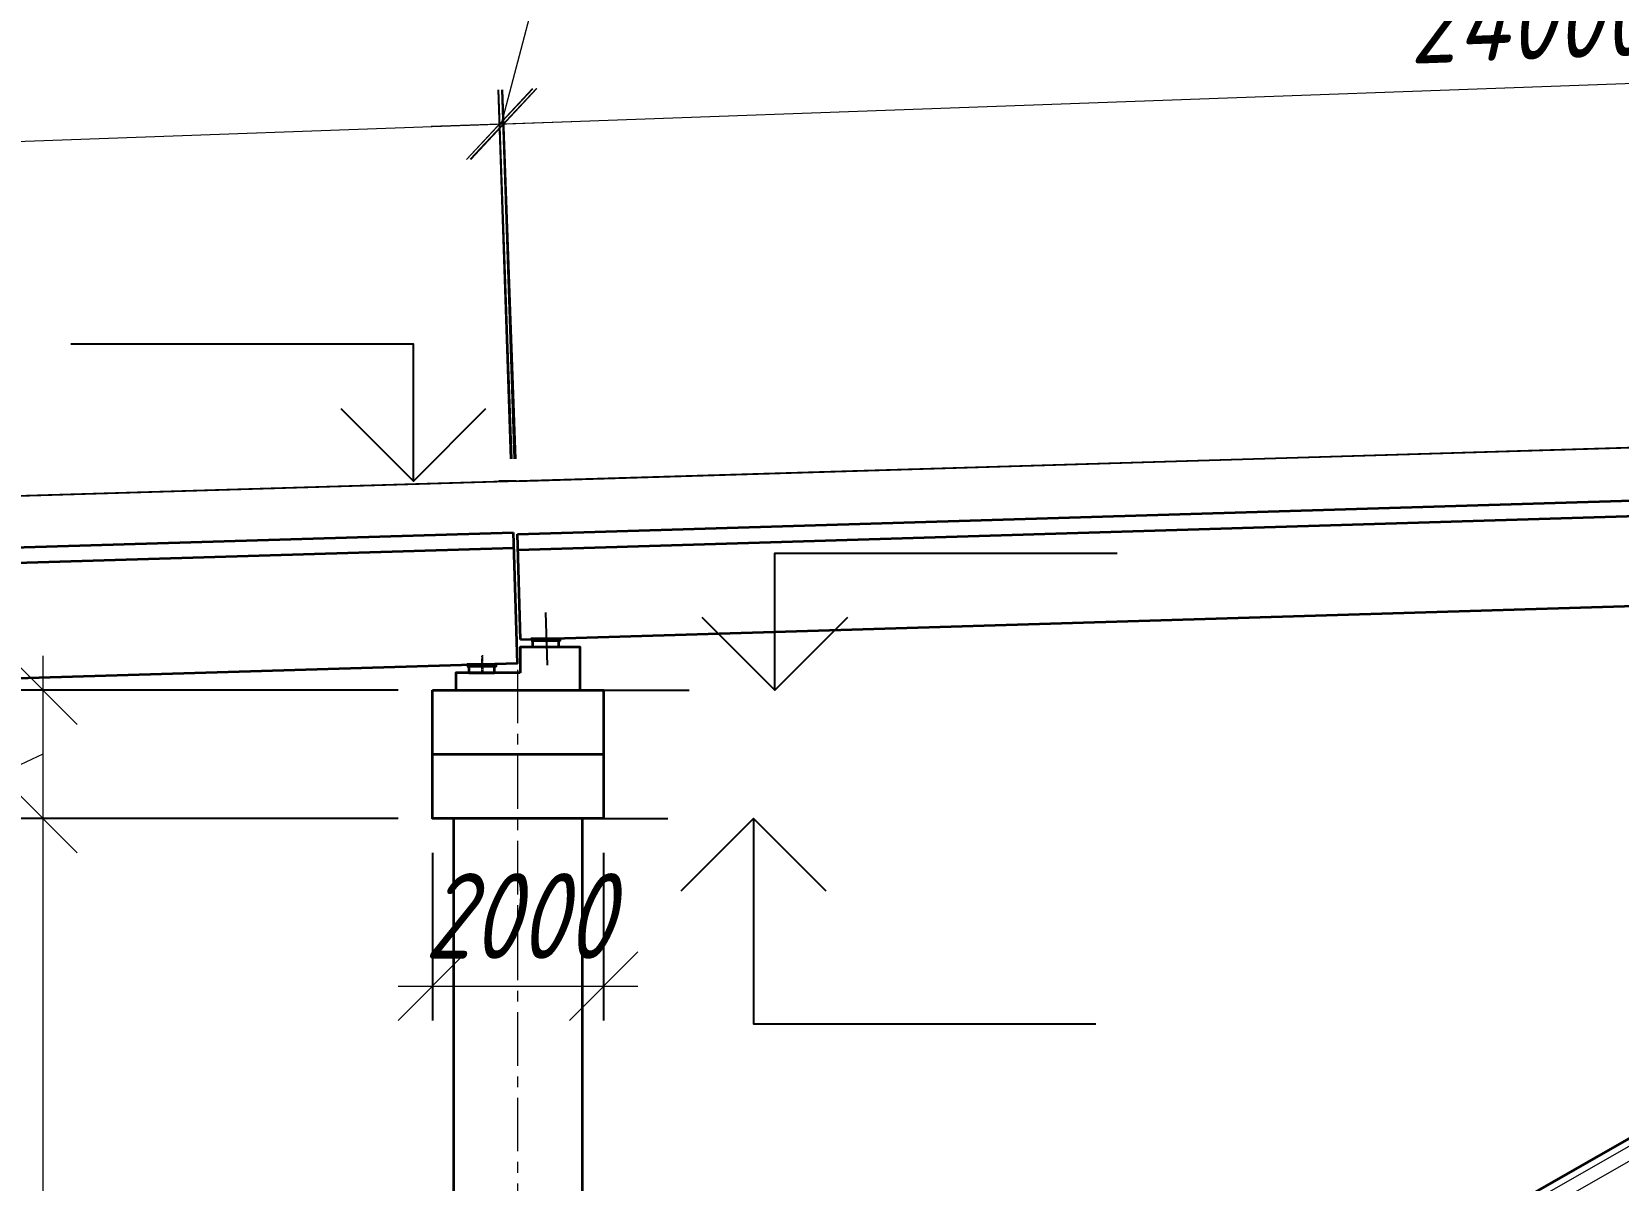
# Model space of a CAD drawing. Header units: millimetres. Extents: x 263685 to 14136308, y -2404013 to 2433772.
# Drawn here: x 6896911 to 6915445, y 13684 to 27100 of the extents above; entities that cross this region are included whole.
import ezdxf
from ezdxf import colors
from ezdxf.entities.mleader import LeaderData, LeaderLine
from ezdxf.enums import TextEntityAlignment as Align
from ezdxf.math import Vec2, Vec3

# ---------------------------------------------------------------- set-up
doc = ezdxf.new("R2018")
doc.units = ezdxf.units.MM
doc.linetypes.add('осевая', pattern=[2, 1.25, -0.25, 0.25, -0.25])
for name, color, linetype, lineweight in [('1-Бетон', 106, 'Continuous', 35), ('1-Примечания', 4, 'Continuous', 25), ('1-Размеры', 1, 'Continuous', 25), ('1-Текст_3', 250, 'Continuous', 25), ('ИС_Выноски', 3, 'Continuous', 18), ('ИС_Основная', 7, 'Continuous', 35), ('ИС_Ось', 3, 'осевая', 18), ('ИС_Размер', 3, 'Continuous', 18), ('ИС_Тонкая', 3, 'Continuous', 18)]:
    doc.layers.add(name, color=color, linetype=linetype, lineweight=lineweight)
doc.layers.add('Красный профиль', color=1, linetype='Continuous')
doc.styles.add('0', font='isocpeur.ttf', dxfattribs={"width": 0.8, "oblique": 15})
doc.styles.add('ISOCPEUR', font='isocpeur.ttf', dxfattribs={"width": 0.8, "oblique": 15, "height": 2.5})
doc.styles.get("Standard").update_dxf_attribs({"font": 'arial.ttf'})
doc.dimstyles.new('М400нов', dxfattribs={"dimscale": 400, "dimtxt": 2.5, "dimasz": 2, "dimexe": 1, "dimexo": 1, "dimgap": 0.8, "dimtad": 1, "dimdec": 0, "dimzin": 0, "dimdsep": 46, "dimtxsty": '0', "dimblk": 'OBLIQUE', "dimcen": 0.09, "dimdle": 1, "dimclrd": 256, "dimclre": 256, "dimclrt": 256, "dimadec": 4, "dimazin": 0, "dimtfac": 1, "dimtdec": 0, "dimtmove": 1, "dimatfit": 2, "dimfxl": 1, "dimtolj": 1, "dimtzin": 0, "dimlwd": -1, "dimarcsym": 0})

# ---------------------------------------------------------------- blocks, each defined once
blk = doc.blocks.new('_None')
blk = doc.blocks.new('*D295')
at = {"layer": '1-Бетон', "transparency": 16777216}
blk.add_line((6933750.471987512, -658488.8143229486), (6934314.43645636, -664008.0248026893), dxfattribs=at)
blk.add_solid([(6934447.079114954, -663994.4710984457), (6934181.793797766, -664021.578506933), (6934395.758681822, -664803.8807542572)], dxfattribs=at)
at = {"layer": 'Defpoints', "color": 0, "transparency": 16777216}
for p in [(6853073.529957696, 131052.1027385502), (6934395.758681822, -664803.8807542572)]:
    blk.add_point(p, dxfattribs=at)
at = {"layer": '1-Бетон', "transparency": 16777216, "insert": (6934807.545459562, -660767.1363059371), "char_height": 1000, "attachment_point": 5, "rotation": 275.8343529582504, "style": '0'}
blk.add_mtext('\\A1;R800000', dxfattribs=at)
blk = doc.blocks.new('_OBLIQUE')
at = {"color": 0, "linetype": 'ByBlock', "lineweight": -2}
blk.add_line((0.5000000000000001, 0.4999999999999999), (-0.5000000000000001, -0.4999999999999999), dxfattribs=at)
blk = doc.blocks.new('*D929')
at = {"layer": 'Defpoints', "color": 0, "linetype": 'Continuous', "transparency": 16777216}
for p in [(6929941.777767732, 30143.31105929991), (6930166.094758815, 22691.72919805703), (6775855.021137388, 18046.46106973881)]:
    blk.add_point(p, dxfattribs=at)
at = {"layer": 'ИС_Размер', "lineweight": -2, "transparency": 16777216}
for p, q in [((6930154.05890251, 23091.54807975603), (6929929.741911427, 30543.12994099889)), ((6775842.985281084, 18446.27995143781), (6775618.66829, 25897.86181268064))]:
    blk.add_line(p, q, dxfattribs=at)
at = {"layer": 'ИС_Размер', "transparency": 16777216}
blk.add_line((6775230.885264606, 25486.00707467744), (6930341.596649431, 30155.34691560414), dxfattribs=at)
at = {"layer": 'ИС_Размер', "linetype": 'Continuous', "transparency": 16777216, "xscale": 800, "yscale": 800, "zscale": 800}
for p, rotation in [((6929941.777767732, 30143.31105929991), 1.724269677828712), ((6775630.704146305, 25498.04293098167), 181.7242696778287)]:
    blk.add_blockref('_OBLIQUE', p, dxfattribs=dict(at, rotation=rotation))
at = {"layer": 'ИС_Размер', "linetype": 'Continuous', "transparency": 16777216, "insert": (6852761.567451595, 28640.30570262374), "char_height": 1000, "attachment_point": 5, "rotation": 1.7242696778287119, "style": '0'}
blk.add_mtext('\\A1;154400', dxfattribs=at)
blk = doc.blocks.new('33')
at = {"layer": '1-Бетон'}
for points in [[(33000, 1529.99997653981), (33000, -5.852649337612092e-06), (0, 0), (4.656612873077393e-10, 1529.999982392386), (33000.00000000047, 1529.999982383873)], [(4.656612873077393e-10, 1349.999984461363), (33000.00000000047, 1349.999983766145)]]:
    blk.add_lwpolyline(points, dxfattribs=at)
at = {"layer": 'ИС_Ось'}
blk.add_lwpolyline([(32600, -108.3566597457102), (32600, 108.3566480404115)], dxfattribs=at)
blk = doc.blocks.new('б24 1.23')
at = {"layer": '1-Бетон', "linetype": 'Continuous'}
for points in [[(0, 0), (5.63988717761822, 1229.987069717608)], [(5.63988717761822, 1229.987069717608), (24005.3875889855, 1119.940490643261)], [(4.814537834608927, 1049.988961954135), (24004.56223964249, 939.942382879788)], [(0, 0), (23999.74770180788, -110.0465790743474)]]:
    blk.add_lwpolyline(points, dxfattribs=at)
at = {"layer": 'Красный профиль', "linetype": 'Continuous'}
blk.add_lwpolyline([(301.4068180671893, 306.1211851909757), (298.5868744782638, -308.8723496678285)], dxfattribs=at)
blk = doc.blocks.new('*D907')
at = {"layer": 'Defpoints', "color": 0, "linetype": 'Continuous', "transparency": 16777216}
for p in [(6902376.525004742, 26021.84758629985), (6902531.596979597, 21710.08615380508), (6869552.91859332, 20524.01200161438)]:
    blk.add_point(p, dxfattribs=at)
at = {"layer": 'ИС_Размер', "lineweight": -2, "transparency": 16777216}
for p, q in [((6902517.220323207, 22109.82771000237), (6902362.148348351, 26421.58914249713)), ((6869538.54193693, 20923.75355781167), (6869383.469962074, 25235.51499030646))]:
    blk.add_line(p, q, dxfattribs=at)
at = {"layer": 'ИС_Размер', "transparency": 16777216}
blk.add_line((6868998.105062268, 24821.39677771897), (6902776.266560939, 26036.22424269005), dxfattribs=at)
at = {"layer": 'ИС_Размер', "linetype": 'Continuous', "transparency": 16777216, "xscale": 800, "yscale": 800, "zscale": 800}
for p, rotation in [((6902376.525004742, 26021.84758629985), 2.059747963360298), ((6869397.846618465, 24835.77343410917), 182.0597479633603)]:
    blk.add_blockref('_OBLIQUE', p, dxfattribs=dict(at, rotation=rotation))
at = {"layer": 'ИС_Размер', "linetype": 'Continuous', "transparency": 16777216, "insert": (6885857.713666003, 26248.28070040894), "char_height": 1000, "attachment_point": 5, "rotation": 2.0597479633602975, "style": '0'}
blk.add_mtext('\\A1;33000', dxfattribs=at)
blk = doc.blocks.new('*D908')
at = {"layer": 'Defpoints', "color": 0, "linetype": 'Continuous', "transparency": 16777216}
for p in [(6926410.597747861, 26888.02892253155), (6926566.057571729, 22574.48287668944), (6902581.628841006, 21710.08615380505)]:
    blk.add_point(p, dxfattribs=at)
at = {"layer": 'ИС_Размер', "lineweight": -2, "transparency": 16777216}
for p, q in [((6926551.650959721, 22974.22335441277), (6926396.191135854, 27287.76940025488)), ((6902567.222228998, 22109.82663152838), (6902411.762405131, 26423.3726773705))]:
    blk.add_line(p, q, dxfattribs=at)
at = {"layer": 'ИС_Размер', "transparency": 16777216}
blk.add_line((6902026.428539416, 26009.22558763952), (6926810.338225584, 26902.43553453917), dxfattribs=at)
at = {"layer": 'ИС_Размер', "linetype": 'Continuous', "transparency": 16777216, "xscale": 800, "yscale": 800, "zscale": 800}
for p, rotation in [((6926410.597747861, 26888.02892253155), 2.064041569416751), ((6902426.169017139, 26023.63219964717), 182.0640415694167)]:
    blk.add_blockref('_OBLIQUE', p, dxfattribs=dict(at, rotation=rotation))
at = {"layer": 'ИС_Размер', "linetype": 'Continuous', "transparency": 16777216, "insert": (6914388.849827885, 27275.29854042217), "char_height": 1000, "attachment_point": 5, "rotation": 2.064041569416751, "style": '0'}
blk.add_mtext('\\A1;24000', dxfattribs=at)
blk = doc.blocks.new('*D915')
at = {"layer": 'Defpoints', "color": 0, "linetype": 'Continuous', "transparency": 16777216}
for p in [(6902418.89958252, 26023.42029748581), (6902520.127681727, 21709.78649078478), (6902562.507632882, 21711.19785168656)]:
    blk.add_point(p, dxfattribs=at)
at = {"layer": 'ИС_Размер', "transparency": 16777216}
for p, q in [((6902765.548151894, 27415.72962228328), (6904632.462370745, 27477.90264664186)), ((6902397.709606942, 26022.71461703492), (6902765.548151894, 27415.72962228328)), ((6902376.519631364, 26022.008936584), (6901576.962886924, 25995.38164945628)), ((6902376.519631364, 26022.008936584), (6902418.89958252, 26023.42029748581)), ((6902376.519631364, 26022.008936584), (6902418.89958252, 26023.42029748581)), ((6902418.89958252, 26023.42029748581), (6903218.456326961, 26050.04758461352))]:
    blk.add_line(p, q, dxfattribs=at)
at = {"layer": 'ИС_Размер', "lineweight": -2, "transparency": 16777216}
for p, q in [((6902506.814038162, 22109.56486300501), (6902363.2059878, 26421.78730880423)), ((6902549.193989318, 22110.97622390679), (6902405.585938956, 26423.19866970603))]:
    blk.add_line(p, q, dxfattribs=at)
at = {"layer": 'ИС_Размер', "linetype": 'Continuous', "transparency": 16777216, "xscale": 800, "yscale": 800, "zscale": 800}
for p, rotation in [((6902376.519631364, 26022.008936584), 1.907391254131756), ((6902418.89958252, 26023.42029748581), 181.9073912541317)]:
    blk.add_blockref('_OBLIQUE', p, dxfattribs=dict(at, rotation=rotation))
at = {"layer": 'ИС_Размер', "linetype": 'Continuous', "transparency": 16777216, "insert": (6903671.712292014, 28266.36179751402), "char_height": 1000, "attachment_point": 5, "rotation": 1.9073912541317104, "style": '0'}
blk.add_mtext('\\A1;50', dxfattribs=at)
blk = doc.blocks.new('*U881')
at = {"layer": '1-Примечания', "linetype": 'Continuous'}
blk.add_line((0, 0), (2.5, 0), dxfattribs=at)
for points in [[(5, 0), (5, 4), (15, 4)], [(7.121320343561599, 2.121320343557684), (5, 0), (2.878679656438401, 2.121320343557684)]]:
    blk.add_lwpolyline(points, dxfattribs=at)
at = {"layer": '1-Текст_3', "lineweight": 30, "oblique": 15, "width": 0.8, "flags": 104}
blk.add_attdef('ВЫСОТА', text='', height=3, dxfattribs=at).set_placement((10.1266467823134, 6.167330452592068), align=Align.MIDDLE_CENTER)
blk.add_attdef('ПРИМЕЧАНИЕ', text='', height=3, dxfattribs=at).set_placement((10, 3.25), align=Align.TOP_CENTER)
blk = doc.blocks.new('*U882')
at = {"layer": '1-Примечания', "linetype": 'Continuous'}
blk.add_line((0, 0), (2.5, 0), dxfattribs=at)
for points in [[(7.121320343561599, -2.121320343557684), (5, 0), (2.878679656438401, -2.121320343557684)], [(5, 0), (5, -6), (15, -6)]]:
    blk.add_lwpolyline(points, dxfattribs=at)
at = {"layer": '1-Текст_3', "lineweight": 30, "oblique": 15, "width": 0.8, "flags": 104}
blk.add_attdef('ВЫСОТА', text='', height=3, dxfattribs=at).set_placement((10.1266467823134, -3.832669547407932), align=Align.MIDDLE_CENTER)
blk.add_attdef('ПРИМЕЧАНИЕ', text='', height=3, dxfattribs=at).set_placement((10, -6.75), align=Align.TOP_CENTER)
blk = doc.blocks.new('*D926')
at = {"layer": 'Defpoints', "color": 0, "linetype": 'Continuous', "transparency": 16777216}
for p in [(6901590.867943983, 17909.78950514117), (6897041.649629598, 8909.777147898221), (6901389.75166709, 8909.777147898221)]:
    blk.add_point(p, dxfattribs=at)
at = {"layer": 'ИС_Размер', "transparency": 16777216}
blk.add_line((6897041.649629598, 18309.78950514117), (6897041.649629598, 8509.777147898221), dxfattribs=at)
at = {"layer": 'ИС_Размер', "lineweight": -2, "transparency": 16777216}
for p, q in [((6901190.867943983, 17909.78950514117), (6896641.649629598, 17909.78950514117)), ((6900989.75166709, 8909.777147898221), (6896641.649629598, 8909.777147898221))]:
    blk.add_line(p, q, dxfattribs=at)
at = {"layer": 'ИС_Размер', "linetype": 'Continuous', "transparency": 16777216, "xscale": 800, "yscale": 800, "zscale": 800}
for p, rotation in [((6897041.649629598, 17909.78950514117), 90), ((6897041.649629598, 8909.777147898221), 270)]:
    blk.add_blockref('_OBLIQUE', p, dxfattribs=dict(at, rotation=rotation))
at = {"layer": 'ИС_Размер', "linetype": 'Continuous', "transparency": 16777216, "insert": (6896221.649629596, 13409.78332651774), "char_height": 1000, "attachment_point": 5, "rotation": 90, "style": '0'}
blk.add_mtext('\\A1;9000', dxfattribs=at)
blk = doc.blocks.new('*U864')
at = {"layer": '1-Примечания', "linetype": 'Continuous'}
blk.add_line((0, 0), (0.5, 0), dxfattribs=at)
for points in [[(3, 0), (3, 4), (13, 4)], [(5.121320343561599, 2.121320343557684), (3, 0), (0.8786796564384005, 2.121320343557684)]]:
    blk.add_lwpolyline(points, dxfattribs=at)
at = {"layer": '1-Текст_3', "lineweight": 30, "oblique": 15, "width": 0.8, "flags": 104}
blk.add_attdef('ВЫСОТА', text='', height=3, dxfattribs=at).set_placement((8.1266467823134, 6.167330452592068), align=Align.MIDDLE_CENTER)
blk.add_attdef('ПРИМЕЧАНИЕ', text='', height=3, dxfattribs=at).set_placement((8, 3.25), align=Align.TOP_CENTER)
blk = doc.blocks.new('*D935')
at = {"layer": 'Defpoints', "color": 0, "linetype": 'Continuous', "transparency": 16777216}
for p in [(6901590.867943983, 19409.77696768323), (6897041.649629612, 17909.77696768323), (6901590.867943983, 17909.77696768323)]:
    blk.add_point(p, dxfattribs=at)
at = {"layer": 'ИС_Размер', "transparency": 16777216}
for p, q in [((6897041.649629612, 19809.77696768323), (6897041.649629612, 17509.77696768323)), ((6897041.649629612, 18659.77696768323), (6894841.649629605, 17641.93490065615)), ((6894841.649629605, 17641.93490065615), (6894841.649629605, 14813.98570822502))]:
    blk.add_line(p, q, dxfattribs=at)
at = {"layer": 'ИС_Размер', "lineweight": -2, "transparency": 16777216}
for p, q in [((6901190.867943983, 19409.77696768323), (6896641.649629612, 19409.77696768323)), ((6901190.867943983, 17909.77696768323), (6896641.649629612, 17909.77696768323))]:
    blk.add_line(p, q, dxfattribs=at)
at = {"layer": 'ИС_Размер', "linetype": 'Continuous', "transparency": 16777216, "xscale": 800, "yscale": 800, "zscale": 800}
for p, rotation in [((6897041.649629612, 19409.77696768323), 90), ((6897041.649629612, 17909.77696768323), 270)]:
    blk.add_blockref('_OBLIQUE', p, dxfattribs=dict(at, rotation=rotation))
at = {"layer": 'ИС_Размер', "linetype": 'Continuous', "transparency": 16777216, "insert": (6894021.649629603, 16227.96030443863), "char_height": 1000, "attachment_point": 5, "rotation": 90, "style": '0'}
blk.add_mtext('\\A1;1500', dxfattribs=at)
blk = doc.blocks.new('*D1287')
at = {"layer": 'Defpoints', "color": 0, "linetype": 'Continuous', "transparency": 16777216}
for p in [(6901590.867943978, 17909.77696768322), (6903590.934012846, 17909.79037619719), (6903590.934012846, 15952.03041777565)]:
    blk.add_point(p, dxfattribs=at)
at = {"layer": 'ИС_Размер', "lineweight": -2, "transparency": 16777216}
for p, q in [((6901590.867943978, 17509.77696768322), (6901590.867943978, 15552.03041777565)), ((6903590.934012846, 17509.79037619719), (6903590.934012846, 15552.03041777565))]:
    blk.add_line(p, q, dxfattribs=at)
at = {"layer": 'ИС_Размер', "transparency": 16777216}
blk.add_line((6901190.867943978, 15952.03041777565), (6903990.934012846, 15952.03041777565), dxfattribs=at)
at = {"layer": 'ИС_Размер', "linetype": 'Continuous', "transparency": 16777216, "xscale": 800, "yscale": 800, "zscale": 800, "rotation": 180}
blk.add_blockref('_OBLIQUE', (6901590.867943978, 15952.03041777565), dxfattribs=at)
at = {"layer": 'ИС_Размер', "linetype": 'Continuous', "transparency": 16777216, "xscale": 800, "yscale": 800, "zscale": 800}
blk.add_blockref('_OBLIQUE', (6903590.934012846, 15952.03041777565), dxfattribs=at)
at = {"layer": 'ИС_Размер', "linetype": 'Continuous', "transparency": 16777216, "insert": (6902590.900978412, 16772.03041777565), "char_height": 1000, "attachment_point": 5, "style": '0'}
blk.add_mtext('\\A1;2000', dxfattribs=at)
blk = doc.blocks.new('мост план кальмиус')
at = {"layer": 'ИС_Выноски'}
ml = blk.add_multileader_mtext('Standard', dxfattribs=at)
ml.set_content('Ось опоры ОП5 \\PПК 71+4,24', color=256, style='ISOCPEUR')
ml.set_leader_properties(color=256, linetype='ByLayer')
ml.set_arrow_properties(name='NONE')
ml.build(insert=Vec2(0, 0))
ml.multileader.update_dxf_attribs({"text_left_attachment_type": 6, "text_right_attachment_type": 6, "dogleg_length": 0.36, "arrow_head_size": 599.9999999999999, "scale": 200})
ctx = ml.context
ctx.base_point, ctx.scale, ctx.char_height, ctx.arrow_head_size, ctx.landing_gap_size, ctx.plane_origin, ctx.plane_x_axis, ctx.plane_y_axis = Vec3(49544.54584288597, -27905.84351295607), 200, 1200, 599.9999999999999, 125, Vec3(56540.22240042686, -9400.5224609375), Vec3(-5.684341886080802e-17, 1), Vec3(-1, -5.684341886080802e-17)
ctx.left_attachment, ctx.right_attachment, ctx.text_align_type = 6, 6, 1
notes = []
notes.append((ctx, [(1, (1, 1, 0), (49544.54584288597, -18211.72372531891), (0, -1), 161.0417258024681, [(1, [(49544.54584288597, -16236.36080169678)], 0, [])])]))
ctx.mtext.insert, ctx.mtext.text_direction, ctx.mtext.rotation, ctx.mtext.width, ctx.mtext.alignment, ctx.mtext.flow_direction = Vec3(48104.54584288597, -23139.3044834137), Vec3(-5.684341886080802e-17, 1), 1.570796326794897, 10620.21508947329, 2, 5
for ctx, leaders in notes:
    for number, flags, end, landing, length, lines in leaders:
        leader = LeaderData()
        leader.index, (leader.has_last_leader_line, leader.has_dogleg_vector, leader.attachment_direction) = number, flags
        leader.last_leader_point, leader.dogleg_vector, leader.dogleg_length = Vec3(end), Vec3(landing), length
        for number, points, colour, breaks in lines:
            line = LeaderLine()
            line.index, line.vertices, line.color, line.breaks = number, Vec3.list(points), colors.encode_raw_color(colour), breaks
            leader.lines.append(line)
        ctx.leaders.append(leader)

msp = doc.modelspace()

# ---------------------------------------------------------------- linework, layer by layer
at = {"color": 1}
for points in [[(6902568.747299246, 21851.87345583707), (6926607.74561143, 22579.23866455306)], [(6902568.747299246, 21851.87345583707), (6869533.609767832, 20860.81932989464)]]:
    msp.add_lwpolyline(points, dxfattribs=at)
at = {"layer": '1-Бетон', "color": 1}
msp.add_lwpolyline([(6925560.792101085, 20093.83755186902), (6925060.792101085, 20093.83755186902), (6919829.933910022, 16606.5987578261), (6906171.5321176, 8801.797733585568)], dxfattribs=at)
at = {"layer": '1-Бетон'}
for points in [[(6903315.556823979, 19409.77696768322), (6903315.556823979, 19909.74795446314), (6902615.293185246, 19909.74795446314), (6902615.685139856, 19610.29503226595)], [(6902615.685139856, 19610.29503226595), (6901865.956722609, 19610.29503226595), (6901865.969651295, 19409.77696632722), (6903315.556823979, 19409.77696768322), (6903315.556823979, 19409.77696768322)], [(6901590.867943979, 18659.77696768322), (6903590.934012847, 18659.77696768322)], [(6901590.900979936, 18659.77696768322), (6903590.900976891, 18659.77696768322)], [(6903340.900978413, 17909.77696768322), (6903340.349316516, 8909.777147898218), (6901840.349316516, 8909.777147898218), (6901840.900978413, 17909.77696768322)]]:
    msp.add_lwpolyline(points, dxfattribs=at)
for points in [[(6902745.425004613, 19989.32635872397), (6903085.425004613, 19989.32635872397), (6903085.425004613, 20009.32635872397), (6902745.425004613, 20009.32635872397)], [(6902765.425004613, 19989.32635872397), (6903065.425004613, 19989.32635872397), (6903065.425004613, 19909.74795446314), (6902765.425004613, 19909.74795446314)], [(6901995.659343306, 19688.29503362288), (6902335.659343306, 19688.29503362288), (6902335.659343306, 19708.29503362288), (6901995.659343306, 19708.29503362288)], [(6902015.659343306, 19610.29503362288), (6902315.659343306, 19610.29503362288), (6902315.659343306, 19688.29503362288), (6902015.659343306, 19688.29503362288)], [(6901590.867943979, 19409.77696768322), (6903590.934012847, 19409.77696768322), (6903590.934012847, 17909.77696768322), (6901590.867943979, 17909.77696768322)]]:
    msp.add_lwpolyline(points, close=True, dxfattribs=at)
at = {"layer": 'ИС_Основная'}
msp.add_lwpolyline([(6905988.141913952, 8697.003331501212), (6919829.933910022, 16606.5987578261), (6925060.792101085, 20093.83755186902), (6926937.770711404, 20093.83755186902)], dxfattribs=at)
at = {"layer": 'ИС_Ось', "ltscale": 10}
msp.add_lwpolyline([(6902915.685139856, 20093.367569938), (6902915.685139856, 19970.08296934019)], dxfattribs=at)
at = {"layer": 'ИС_Ось'}
msp.add_lwpolyline([(6902165.531027429, 19808.43755713978), (6902165.531027429, 19603.24331984052)], dxfattribs=at)
at = {"layer": 'ИС_Ось', "ltscale": 500}
msp.add_lwpolyline([(6902590.176466152, 2022.553157850547), (6902590.952750599, 19647.50902350005)], dxfattribs=at)
at = {"layer": 'ИС_Тонкая'}
for points in [[(6906558.889075794, 8931.004478288021), (6919872.017337357, 16538.50634203821), (6925085.014152103, 20013.83755186902), (6925560.792101084, 20013.83755186902)], [(6907284.744305487, 9173.016229220302), (6919950.923763609, 16410.83306243288), (6925130.430497763, 19863.83755186902), (6925560.792101084, 19863.83755186902)]]:
    msp.add_lwpolyline(points, dxfattribs=at)
at = {"layer": 'Красный профиль', "linetype": 'Continuous', "flags": 128}
msp.add_lwpolyline([(6761841.51821468, 17630.0565832998), (6917436.722638167, 22297.91271600549)], dxfattribs=at)

# ---------------------------------------------------------------- block references
at = {"linetype": 'Continuous', "rotation": 1.718358025339879}
msp.add_blockref('33', (6869597.159550512, 18731.24003214541), dxfattribs=at)
at = {"layer": '1-Бетон'}
msp.add_blockref('мост план кальмиус', (6853073.529957697, -668947.9293526759), dxfattribs=at)
at = {"layer": '1-Бетон', "rotation": 1.995828484253032}
msp.add_blockref('б24 1.23', (6902621.457752372, 20000.25319603727), dxfattribs=at)
at = {"layer": '1-Размеры', "transparency": 33554687}
ref = msp.add_blockref('*U864', (6902568.747299246, 21851.87345583707), dxfattribs=dict(at, xscale=-399.9999999999999, yscale=399.9999999999999, zscale=399.9999999999999, rotation=359.999718071565))
lines = msp.add_mtext('\\W0.8000;21.85', dxfattribs={"layer": '1-Текст_3', "insert": (6899318.100725096, 24318.82163196785), "char_height": 2.5, "attachment_point": 1, "rotation": 359.99971807102776, "bg_fill": 3, "box_fill_scale": 1, "bg_fill_color": 256, "bg_fill_transparency": 0})
ref.add_attrib('ВЫСОТА', '', (6899318.100725096, 24318.82163196785)).embed_mtext(lines)
lines = msp.add_mtext('\\W0.8000;', dxfattribs={"layer": '1-Текст_3', "insert": (6899368.753696038, 23151.88920167508), "char_height": 2.5, "attachment_point": 1, "rotation": 359.99971807102776, "bg_fill": 3, "box_fill_scale": 1, "bg_fill_color": 256, "bg_fill_transparency": 0})
ref.add_attrib('ПРИМЕЧАНИЕ', '', (6899368.753696038, 23151.88920167508)).embed_mtext(lines)
ref = msp.add_blockref('*U881', (6903590.900976891, 19409.77696768322), dxfattribs=dict(at, xscale=399.9999999999998, yscale=399.9999999999998, zscale=399.9999999999998, rotation=0.0002819284350356197))
lines = msp.add_mtext('\\W0.8000;19.41', dxfattribs={"layer": '1-Текст_3', "insert": (6907641.547551031, 21876.72908027842), "char_height": 2.5, "attachment_point": 1, "rotation": 0.0002819281384423451, "bg_fill": 3, "box_fill_scale": 1, "bg_fill_color": 256, "bg_fill_transparency": 0})
ref.add_attrib('ВЫСОТА', '', (6907641.547551031, 21876.72908027842)).embed_mtext(lines)
lines = msp.add_mtext('\\W0.8000;', dxfattribs={"layer": '1-Текст_3', "insert": (6907590.894580089, 20709.79664998548), "char_height": 2.5, "attachment_point": 1, "rotation": 0.0002819281384423451, "bg_fill": 3, "box_fill_scale": 1, "bg_fill_color": 256, "bg_fill_transparency": 0})
ref.add_attrib('ПРИМЕЧАНИЕ', '', (6907590.894580089, 20709.79664998548)).embed_mtext(lines)
ref = msp.add_blockref('*U882', (6903340.900978233, 17909.78357172897), dxfattribs=dict(at, xscale=399.9999999999998, yscale=399.9999999999998, zscale=399.9999999999998, rotation=0.0002819284350356197))
lines = msp.add_mtext('\\W0.8000;17.91', dxfattribs={"layer": '1-Текст_3', "insert": (6907391.567234691, 16376.73568437178), "char_height": 2.5, "attachment_point": 1, "rotation": 0.00028192789743263354, "bg_fill": 3, "box_fill_scale": 1, "bg_fill_color": 256, "bg_fill_transparency": 0})
ref.add_attrib('ВЫСОТА', '', (6907391.567234691, 16376.73568437178)).embed_mtext(lines)
lines = msp.add_mtext('\\W0.8000;', dxfattribs={"layer": '1-Текст_3', "insert": (6907340.914263749, 15209.80325407882), "char_height": 2.5, "attachment_point": 1, "rotation": 0.00028192789743263354, "bg_fill": 3, "box_fill_scale": 1, "bg_fill_color": 256, "bg_fill_transparency": 0})
ref.add_attrib('ПРИМЕЧАНИЕ', '', (6907340.914263749, 15209.80325407882)).embed_mtext(lines)

# ---------------------------------------------------------------- dimensions: what is measured, and where the dimension line sits
at = {"layer": '1-Бетон'}
dim = msp.add_radius_dim(center=(6853073.529957696, 131052.1027385502), mpoint=(6934395.758681822, -664803.8807542572), dimstyle='М400нов', override={"dimsah": 1}, dxfattribs=at)
dim.commit()
dim.dimension.update_dxf_attribs({"geometry": '*D295', "text_midpoint": (6933991.793109205, -660850.4915870356), "dimtype": 164})
at = {"layer": 'ИС_Размер', "linetype": 'Continuous'}
for p1, p2, distance, override, picture, middle in [((6775855.021137388, 18046.46106973882), (6930166.094758815, 22691.72919805709), 7454.9574343044815, {"dimrnd": 200}, '*D929', (6852761.567451595, 28640.30570262374)), ((6902520.127681727, 21709.78649078477), (6902562.507632881, 21711.19785168655), 4314.613041071414, {"dimrnd": 50}, '*D915', (6903058.077880365, 28245.92620018582))]:
    dim = msp.add_aligned_dim(p1=p1, p2=p2, distance=distance, dimstyle='М400нов', override=override, dxfattribs=at)
    dim.commit()
    dim.dimension.update_dxf_attribs({"geometry": picture, "text_midpoint": middle})
for p1, p2, distance, picture, middle in [((6902581.628841006, 21710.08615380505), (6926566.057571729, 22574.48287668944), 4316.346516029148, '*D908', (6914388.849827885, 27275.29854042217)), ((6869552.91859332, 20524.01200161435), (6902531.596979598, 21710.08615380505), 4314.549103688045, '*D907', (6885857.713666003, 26248.28070040894))]:
    dim = msp.add_aligned_dim(p1=p1, p2=p2, distance=distance, dimstyle='М400нов', dxfattribs=at)
    dim.commit()
    dim.dimension.update_dxf_attribs({"geometry": picture, "text_midpoint": middle})
dim = msp.add_linear_dim(base=(6897041.649629612, 17909.77696768323), p1=(6901590.867943979, 19409.77696768322), p2=(6901590.867943979, 17909.77696768322), angle=90, dimstyle='М400нов', dxfattribs=at)
dim.commit()
dim.dimension.update_dxf_attribs({"geometry": '*D935', "text_midpoint": (6894841.649629603, 17321.93490065419), "dimtype": 160})
dim = msp.add_linear_dim(base=(6897041.649629598, 8909.777147898221), p1=(6901590.867943979, 17909.78950514116), p2=(6901389.751667086, 8909.777147898218), angle=90, dimstyle='М400нов', dxfattribs=at)
dim.commit()
dim.dimension.update_dxf_attribs({"geometry": '*D926', "text_midpoint": (6896221.649629596, 13409.78332651774)})
dim = msp.add_linear_dim(base=(6903590.934012846, 15952.03041777565), p1=(6901590.867943978, 17909.77696768322), p2=(6903590.934012846, 17909.79037619719), dimstyle='М400нов', dxfattribs=at)
dim.commit()
dim.dimension.update_dxf_attribs({"geometry": '*D1287', "text_midpoint": (6902590.900978412, 15952.03041777565), "dimtype": 160})

# ---------------------------------------------------------------- leaders
at = {"layer": 'ИС_Выноски'}
ml = msp.add_multileader_mtext('Standard', dxfattribs=at)
ml.set_content('Ось опоры ОП5 \\PПК 71+4,24', color=256, style='ISOCPEUR')
ml.set_leader_properties(color=256, linetype='ByLayer')
ml.set_arrow_properties(name='NONE')
ml.build(insert=Vec2(0, 0))
ml.multileader.update_dxf_attribs({"text_left_attachment_type": 6, "text_right_attachment_type": 6, "dogleg_length": 0.36, "arrow_head_size": 599.9999999999999, "scale": 200})
ctx = ml.context
ctx.base_point, ctx.scale, ctx.char_height, ctx.arrow_head_size, ctx.landing_gap_size, ctx.plane_origin, ctx.plane_x_axis, ctx.plane_y_axis = Vec3(6902618.075800583, -498210.7284184449), 200, 1200, 599.9999999999999, 125, Vec3(6909613.752358124, -479705.4073664263), Vec3(-5.684341886080802e-17, 1), Vec3(-1, -5.684341886080802e-17)
ctx.left_attachment, ctx.right_attachment, ctx.text_align_type = 6, 6, 1
notes = []
notes.append((ctx, [(1, (1, 1, 0), (6902618.075800583, -488516.6086308077), (0, -1), 161.0417258024681, [(1, [(6902618.075800583, -486541.2457071856)], 0, [])])]))
ctx.mtext.insert, ctx.mtext.text_direction, ctx.mtext.rotation, ctx.mtext.width, ctx.mtext.alignment, ctx.mtext.flow_direction = Vec3(6901178.075800583, -493444.1893889025), Vec3(-5.684341886080802e-17, 1), 1.570796326794897, 10620.21508947329, 2, 5
for ctx, leaders in notes:
    for number, flags, end, landing, length, lines in leaders:
        leader = LeaderData()
        leader.index, (leader.has_last_leader_line, leader.has_dogleg_vector, leader.attachment_direction) = number, flags
        leader.last_leader_point, leader.dogleg_vector, leader.dogleg_length = Vec3(end), Vec3(landing), length
        for number, points, colour, breaks in lines:
            line = LeaderLine()
            line.index, line.vertices, line.color, line.breaks = number, Vec3.list(points), colors.encode_raw_color(colour), breaks
            leader.lines.append(line)
        ctx.leaders.append(leader)

doc.saveas('drawing.dxf')
